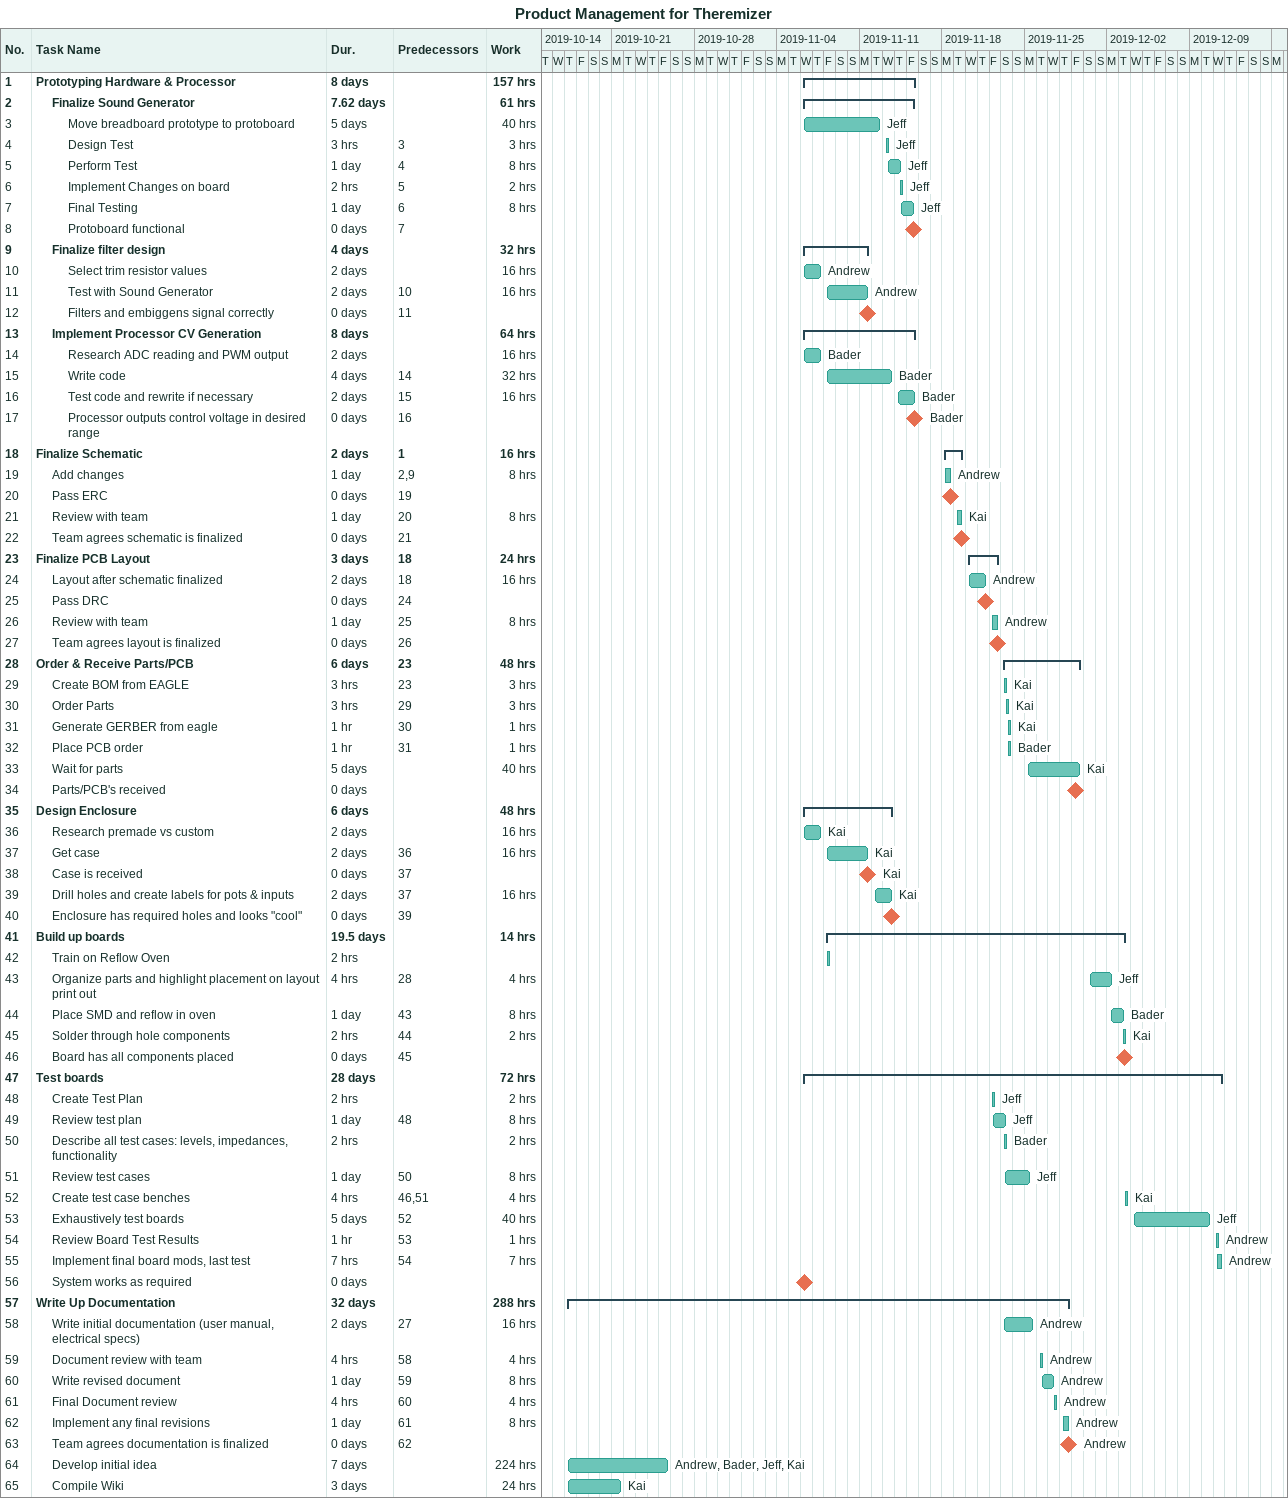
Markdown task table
Product Management for Theremizer

| ID | Level | Task | Duration | Start | Finish | Predecessors | Resources | Work (h) |
|---|---|---|---|---|---|---|---|---|
| 1 | 1 | **Prototyping Hardware & Processor** | 8d | 2019-11-06 | 2019-11-15 |  |  | 157 |
| 2 | 2 | **Finalize Sound Generator** | 7.62d | 2019-11-06 | 2019-11-15 |  |  | 61 |
| 3 | 3 | Move breadboard prototype to protoboard | 5d | 2019-11-06 | 2019-11-12 |  | Jeff | 40 |
| 4 | 3 | Design Test | 3h | 2019-11-13 | 2019-11-13 | 3 | Jeff | 3 |
| 5 | 3 | Perform Test | 1d | 2019-11-13 | 2019-11-14 | 4 | Jeff | 8 |
| 6 | 3 | Implement Changes on board | 2h | 2019-11-14 | 2019-11-14 | 5 | Jeff | 2 |
| 7 | 3 | Final Testing | 1d | 2019-11-14 | 2019-11-15 | 6 | Jeff | 8 |
| 8 | 3 | Protoboard functional | 0d | 2019-11-15 | 2019-11-15 | 7 |  |  |
| 9 | 2 | **Finalize filter design** | 4d | 2019-11-06 | 2019-11-11 |  |  | 32 |
| 10 | 3 | Select trim resistor values | 2d | 2019-11-06 | 2019-11-07 |  | Andrew | 16 |
| 11 | 3 | Test with Sound Generator | 2d | 2019-11-08 | 2019-11-11 | 10 | Andrew | 16 |
| 12 | 3 | Filters and embiggens signal correctly | 0d | 2019-11-11 | 2019-11-11 | 11 |  |  |
| 13 | 2 | **Implement Processor CV Generation** | 8d | 2019-11-06 | 2019-11-15 |  |  | 64 |
| 14 | 3 | Research ADC reading and PWM output | 2d | 2019-11-06 | 2019-11-07 |  | Bader | 16 |
| 15 | 3 | Write code | 4d | 2019-11-08 | 2019-11-13 | 14 | Bader | 32 |
| 16 | 3 | Test code and rewrite if necessary | 2d | 2019-11-14 | 2019-11-15 | 15 | Bader | 16 |
| 17 | 3 | Processor outputs control voltage in desired range | 0d | 2019-11-15 | 2019-11-15 | 16 | Bader |  |
| 18 | 1 | **Finalize Schematic** | 2d | 2019-11-18 | 2019-11-19 | 1 |  | 16 |
| 19 | 2 | Add changes | 1d | 2019-11-18 | 2019-11-18 | 2, 9 | Andrew | 8 |
| 20 | 2 | Pass ERC | 0d | 2019-11-18 | 2019-11-18 | 19 |  |  |
| 21 | 2 | Review with team | 1d | 2019-11-19 | 2019-11-19 | 20 | Kai | 8 |
| 22 | 2 | Team agrees schematic is finalized | 0d | 2019-11-19 | 2019-11-19 | 21 |  |  |
| 23 | 1 | **Finalize PCB Layout** | 3d | 2019-11-20 | 2019-11-22 | 18 |  | 24 |
| 24 | 2 | Layout after schematic finalized | 2d | 2019-11-20 | 2019-11-21 | 18 | Andrew | 16 |
| 25 | 2 | Pass DRC | 0d | 2019-11-21 | 2019-11-21 | 24 |  |  |
| 26 | 2 | Review with team | 1d | 2019-11-22 | 2019-11-22 | 25 | Andrew | 8 |
| 27 | 2 | Team agrees layout is finalized | 0d | 2019-11-22 | 2019-11-22 | 26 |  |  |
| 28 | 1 | **Order & Receive Parts/PCB** | 6d | 2019-11-23 | 2019-11-29 | 23 |  | 48 |
| 29 | 2 | Create BOM from EAGLE | 3h | 2019-11-23 | 2019-11-23 | 23 | Kai | 3 |
| 30 | 2 | Order Parts | 3h | 2019-11-23 | 2019-11-23 | 29 | Kai | 3 |
| 31 | 2 | Generate GERBER from eagle | 1h | 2019-11-23 | 2019-11-23 | 30 | Kai | 1 |
| 32 | 2 | Place PCB order | 1h | 2019-11-23 | 2019-11-23 | 31 | Bader | 1 |
| 33 | 2 | Wait for parts | 5d | 2019-11-25 | 2019-11-29 |  | Kai | 40 |
| 34 | 2 | Parts/PCB's received | 0d | 2019-11-29 | 2019-11-29 |  |  |  |
| 35 | 1 | **Design Enclosure** | 6d | 2019-11-06 | 2019-11-13 |  |  | 48 |
| 36 | 2 | Research premade vs custom | 2d | 2019-11-06 | 2019-11-07 |  | Kai | 16 |
| 37 | 2 | Get case | 2d | 2019-11-08 | 2019-11-11 | 36 | Kai | 16 |
| 38 | 2 | Case is received | 0d | 2019-11-11 | 2019-11-11 | 37 | Kai |  |
| 39 | 2 | Drill holes and create labels for pots & inputs | 2d | 2019-11-12 | 2019-11-13 | 37 | Kai | 16 |
| 40 | 2 | Enclosure has required holes and looks "cool" | 0d | 2019-11-13 | 2019-11-13 | 39 |  |  |
| 41 | 1 | **Build up boards** | 19.5d | 2019-11-08 | 2019-12-03 |  |  | 14 |
| 42 | 2 | Train on Reflow Oven | 2h | 2019-11-08 | 2019-11-08 |  |  |  |
| 43 | 2 | Organize parts and highlight placement on layout print out | 4h | 2019-11-30 | 2019-12-02 | 28 | Jeff | 4 |
| 44 | 2 | Place SMD and reflow in oven | 1d | 2019-12-02 | 2019-12-03 | 43 | Bader | 8 |
| 45 | 2 | Solder through hole components | 2h | 2019-12-03 | 2019-12-03 | 44 | Kai | 2 |
| 46 | 2 | Board has all components placed | 0d | 2019-12-03 | 2019-12-03 | 45 |  |  |
| 47 | 1 | **Test boards** | 28d | 2019-11-06 | 2019-12-11 |  |  | 72 |
| 48 | 2 | Create Test Plan | 2h | 2019-11-22 | 2019-11-22 |  | Jeff | 2 |
| 49 | 2 | Review test plan | 1d | 2019-11-22 | 2019-11-23 | 48 | Jeff | 8 |
| 50 | 2 | Describe all test cases: levels, impedances, functionality | 2h | 2019-11-23 | 2019-11-23 |  | Bader | 2 |
| 51 | 2 | Review test cases | 1d | 2019-11-23 | 2019-11-25 | 50 | Jeff | 8 |
| 52 | 2 | Create test case benches | 4h | 2019-12-03 | 2019-12-03 | 46, 51 | Kai | 4 |
| 53 | 2 | Exhaustively test boards | 5d | 2019-12-04 | 2019-12-10 | 52 | Jeff | 40 |
| 54 | 2 | Review Board Test Results | 1h | 2019-12-11 | 2019-12-11 | 53 | Andrew | 1 |
| 55 | 2 | Implement final board mods, last test | 7h | 2019-12-11 | 2019-12-11 | 54 | Andrew | 7 |
| 56 | 2 | System works as required | 0d | 2019-11-06 | 2019-11-06 |  |  |  |
| 57 | 1 | **Write Up Documentation** | 32d | 2019-10-17 | 2019-11-28 |  |  | 288 |
| 58 | 2 | Write initial documentation (user manual, electrical specs) | 2d | 2019-11-23 | 2019-11-25 | 27 | Andrew | 16 |
| 59 | 2 | Document review with team | 4h | 2019-11-26 | 2019-11-26 | 58 | Andrew | 4 |
| 60 | 2 | Write revised document | 1d | 2019-11-26 | 2019-11-27 | 59 | Andrew | 8 |
| 61 | 2 | Final Document review | 4h | 2019-11-27 | 2019-11-27 | 60 | Andrew | 4 |
| 62 | 2 | Implement any final revisions | 1d | 2019-11-28 | 2019-11-28 | 61 | Andrew | 8 |
| 63 | 2 | Team agrees documentation is finalized | 0d | 2019-11-28 | 2019-11-28 | 62 | Andrew |  |
| 64 | 2 | Develop initial idea | 7d | 2019-10-17 | 2019-10-25 |  | Andrew, Bader, Jeff, Kai | 224 |
| 65 | 2 | Compile Wiki | 3d | 2019-10-17 | 2019-10-21 |  | Kai | 24 |
